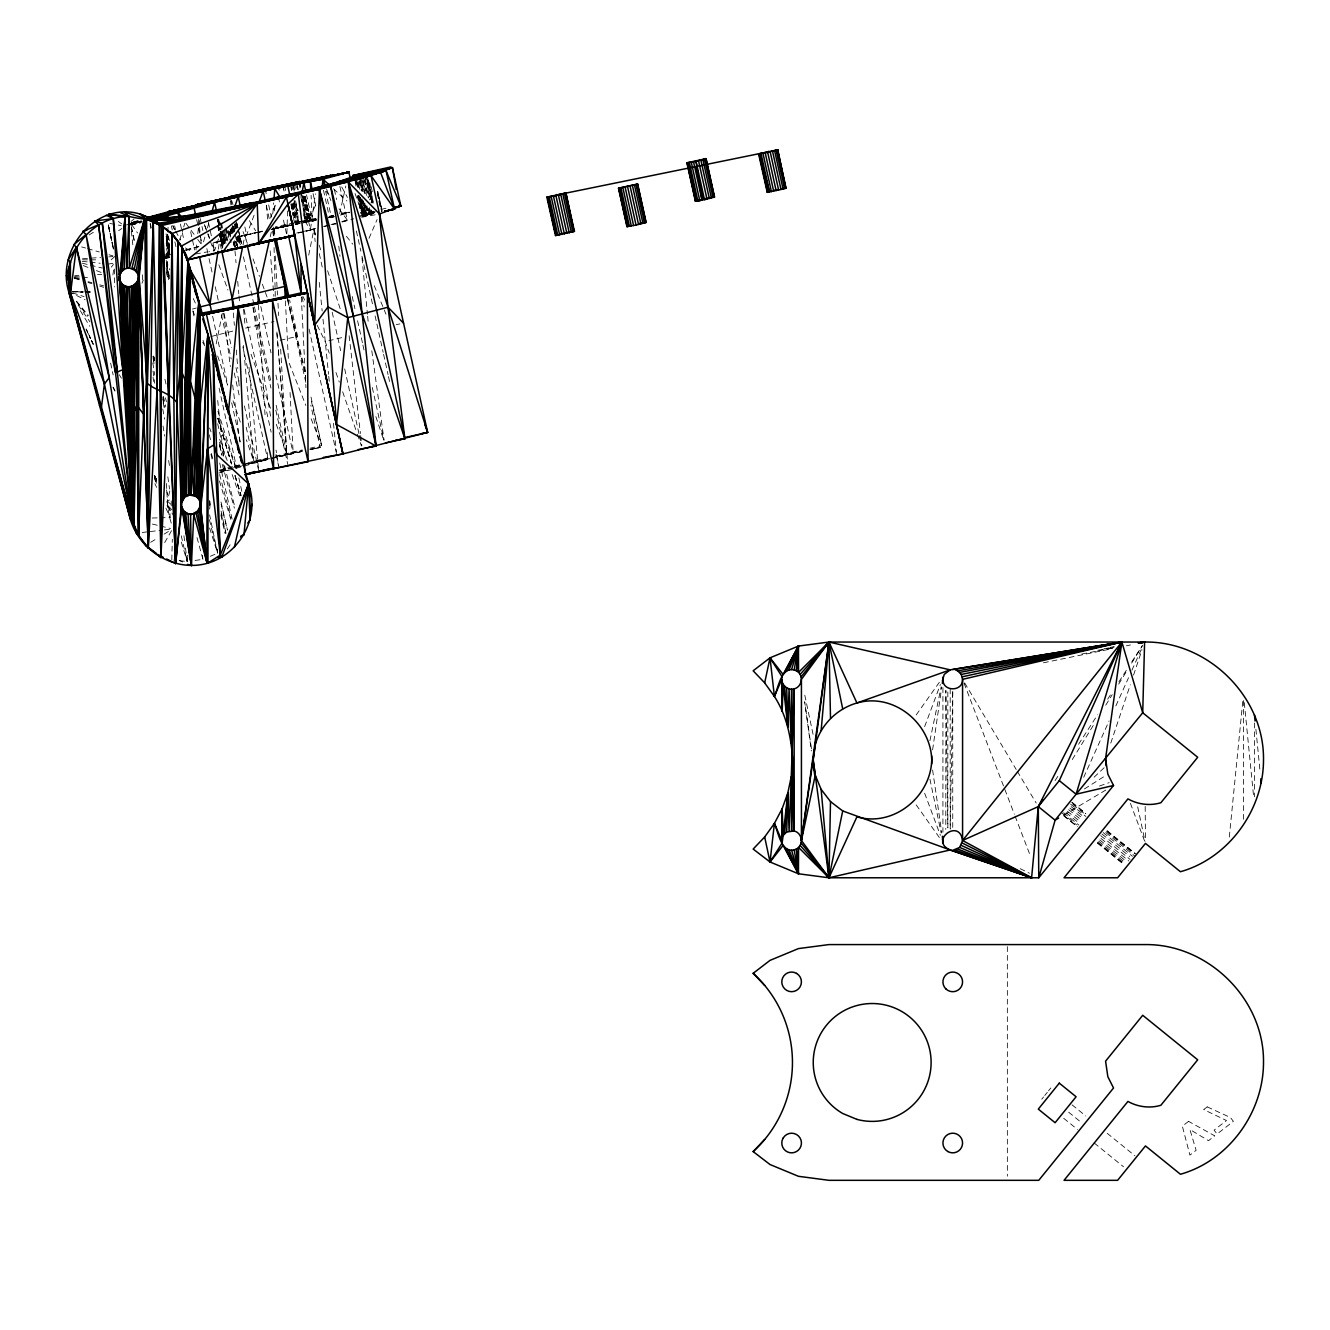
<?xml version="1.0" encoding="UTF-8"?>
<svg xmlns="http://www.w3.org/2000/svg" width="1330" height="1330" viewBox="0 0 1330 1330"><rect width="100%" height="100%" fill="white"/><g stroke="black" fill="none" stroke-linecap="round" stroke-linejoin="round"><path stroke-width="0.75" stroke-dasharray="5 3.75" d="M167.264 275.094L167.913 234.246M167.946 232.218L168.029 226.083M950.235 828.939L952.712 691.218M171.803 559.88L172.302 539.282M287.579 210.988L286.831 235.377L282.825 217.222M274.529 210.888L275.011 202.758M237.954 235.975L237.239 246.15L235.909 240.098M272.883 213.116L273.681 202.925M1229.302 837.069L1242.852 700.627M195.992 249.924L196.89 241.811M197.788 233.681L198.453 227.58M198.669 225.551L199.35 219.467M187.912 555.574L187.197 561.526L173.648 560.046M112.917 274.944L113.682 268.993M166.35 483.555C167.547 496.988 166.799 510.121 171.337 523.239M171.238 500.911L171.271 507.711M302.558 231.636L310.422 229.774L315.426 193.814M932.596 749.837L941.74 687.411M218.32 249.192L219.55 241.046L227.397 239.184M315.592 220.431L296.224 224.238L297.687 216.341M169.824 491.036L166.932 502.391M216.191 343.872L222.31 313.398M243.024 244.936L245.019 235.011L262.359 231.121M308.71 255.144L313.913 229.342L310.422 229.774L303.722 219.267M929.936 740.677L941.175 686.779M339.699 213.631L345.817 185.984M270.206 236.906L271.536 230.954M203.54 241.877L205.186 235.942M207.397 228.029L209.059 222.093M179.75 240.098L183.141 228.826M183.706 226.948L184.837 223.191M218.486 238.935L214.629 250.605L208.91 251.619M1110.783 743.088L1130.301 684.8M1133.542 675.075L1142.005 649.821M225.019 234.895L223.041 240.63L213.681 242.991M924.649 726.612L940.393 684.468M236.806 237.355L246.632 235.028L254.545 214.014M270.489 218.054L276.224 202.775M141.994 283.273L143.291 280.098M369.009 238.353L377.072 219.6M1083.717 777.302L1109.087 720.943M1115.853 705.914L1128.538 677.735M1131.913 670.22L1142.071 647.677M315.459 205.601L308.028 219.849L301.428 221.91M164.654 542.59L171.57 530.687M1072.263 759.58L1093.859 724.484M1105.729 705.199L1112.213 694.676M1118.68 684.152L1127.325 670.104M1131.647 663.088L1142.437 645.549L1131.182 662.822M365.567 206.915L361.211 213.847L378.668 210.855M372.084 196.491L369.906 199.966L366.182 175.277M1055.089 780.61L1059.561 773.678M1078.58 744.235L1097.599 714.792M1107.674 699.198L1112.146 692.282M1118.862 681.891L1126.693 669.755M227.347 548.924L230.689 543.97M916.204 714.925L939.728 681.775M111.321 267.131L113.399 264.404M1041.756 1099.178L1043.568 1096.951M1044.765 1095.471L1047.325 1092.312M1048.522 1090.833L1050.816 1087.99M311.004 397.055L321.694 445.6L320.148 447.445L310.505 449.59M1094.125 777.186L1104.632 767.26M114.895 256.441L111.088 259.849L113.316 261.977M160.149 517.786L170.124 517.503L169.924 510.77L171.504 509.423L167.547 505.267L167.231 500.911L171.454 499.215M131.038 221.428L134.081 218.968M118.686 230.655L121.811 228.494M89.143 234.945L95.96 230.639M1084.449 788.923L1106.178 775.207M150.656 542.308L157.389 538.218M164.122 534.111L170.872 530.005M1063.95 814.924L1106.444 789.688M167.048 255.859L169.991 254.944M303.539 213.881L305.318 221.944L316.374 219.167M210.273 556.289L217.588 553.197L217.305 549.057M1099.461 786.047L1109.187 782.639M219.001 473.014L267.712 459.515L267.214 451.269M374.146 212.7L363.09 214.679L374.329 212.75L363.04 215.676L358.601 195.493L363.04 215.676L374.628 213.598M138.021 220.514L130.49 222.941L138.237 221.246M300.763 221.944L315.942 218.303M288.66 225.834L271.985 228.976L288.876 224.903M300.397 221.977L308.028 219.849L303.855 215.493M126.333 224.97L140.348 221.096M185.602 249.94L201.246 245.767M186.2 250.356L197.023 247.347M331.037 224.537L334.645 223.54M341.86 221.545L347.263 220.032L339.266 183.739M342.026 222.06L349.823 219.899M192.434 309.059L196.325 307.978M219.184 470.155L232.567 466.631M128.229 224.454L139.517 221.362M340.364 215.111L349.773 212.551M334.877 216.607L331.436 217.555L325.651 191.321M169.974 254.213L166.067 255.26L171.154 254.346M131.836 223.507L140.997 221.063M169.159 256.49L163.823 257.92L169.326 257.255M141.163 221.113L131.903 223.523L141.312 221.495M165.801 255.194L169.791 254.146M165.219 256.258L167.281 255.742L166.383 251.703M213.98 242.459L227.563 239.267M273.997 228.461L294.013 223.39M296.025 222.891L308.028 219.849L275.576 226.699M302.858 195.477L310.422 229.774L316.041 228.344M323.539 226.449L329.158 225.019M332.467 224.62L336.174 223.689L332.217 224.62M210.988 336.523L232.767 331.12M341.71 337.621L328.892 340.729M234.479 466.132L240.265 464.669M247.945 462.724L267.33 458.035M142.077 221.329L132.235 223.606L141.911 221.063M185.419 250.14L198.652 246.798M342.375 221.678L353.714 218.818M361.86 216.374L365.501 215.46L363.09 201.212M138.453 221.146L130.49 222.941L138.287 221.196M363.373 216.108L367.413 215.128L365.451 202.892M289.641 224.92L273.88 228.527L289.608 225.086M362.741 216.308L368.543 214.895M292.583 204.87L296.59 223.024L298.934 222.459L296.125 204.055M362.209 216.457L369.674 214.679L368.726 208.544M237.189 236.873L262.11 231.42L236.956 237.172M226.981 239.699L213.132 242.958M363.14 215.344L368.26 214.13L366.98 205.951M296.656 233.033L300.597 232.102M298.236 233.049L304.121 231.653M306.083 231.187L313.913 229.342L315.875 235.244M245.601 328.078L273.98 321.544M275.094 456.19L302.276 449.939M271.619 458.584L302.808 451.319M220.132 471.884L227.912 470.039L219.965 471.518M165.718 254.878L169.725 253.93M315.892 220.231L312.334 221.079L306.548 194.862M329.075 217.139L333.099 216.191M341.178 214.296L349.241 212.384M362.575 216.424L372.134 214.163L371.502 210.074M310.422 229.774L316.357 228.361M324.287 226.499L330.239 225.086M132.119 223.623L141.745 221.379M220.015 470.687L231.935 467.894M233.93 467.429L245.851 464.636M247.829 464.17L267.712 459.515L242.858 346.831M273.963 228.511L289.84 224.82M298.602 223.357L297.454 223.623M140.382 221.728L130.357 224.055L140.415 221.744M169.193 257.671L165.435 258.535L169.409 257.937M130.855 224.97L138.769 223.141M273.631 228.976L289.79 225.285M271.985 228.976L289.441 225.019M297.139 223.756L295.742 224.038L299.233 223.324L295.277 224.205M373.148 211.154L361.211 213.847L357.221 195.693M381.112 209.359L389.058 207.563M363.223 214.546L373.132 212.318M288.909 225.618L271.603 229.442L289.707 225.385M237.571 237.023L255.593 233.016M257.588 232.567L263.589 231.221M361.012 198.968L364.57 215.111L359.649 216.191L366.182 214.645L363.838 200.331M280.148 340.281L297.621 336.357L289.608 299.948M310.056 448.21L321.694 445.6L310.921 399.266M219.849 470.903L245.435 465.168M130.806 225.019L140.598 222.858M221.295 248.976L219.55 241.046L227.297 239.334M293.348 224.837L273.581 229.026L289.092 225.535M271.603 229.442L288.577 225.668M273.581 228.993L293.315 224.637M298.435 232.783L304.238 231.487M306.183 231.054L313.913 229.342L315.709 237.422M234.994 466.331L241.079 464.985M243.107 464.536L269.458 458.684M271.486 458.235L301.893 451.485M310.006 449.69L320.148 447.445L310.821 405.185M302.741 196.408L308.061 220.597L315.975 218.868L303.905 221.395L315.942 218.984M304.969 222.06L315.326 219.749M329.125 216.724L333.348 215.743M349.507 212.135L341.544 213.731M234.911 466.365L240.929 465.018M242.941 464.586L269.076 458.8M271.071 458.351L293.182 453.464L290.023 391.619M300.829 196.74L306.166 220.946L316.025 218.802M315.376 219.666L307.38 221.428L300.713 191.171M341.328 213.98L349.325 212.235M163.258 257.688L169.01 256.441M132.235 224.271L142.31 222.077M303.44 221.478L315.526 218.868M298.136 210.506L293.664 203.49L298.003 223.59L299.682 223.207M302.642 197.056L308.992 220.98L315.044 219.666M329.125 216.607L333.148 215.726M315.975 219.367L309.541 220.797L303.872 196.69M290.123 225.136L273.714 228.61M295.327 224.421L315.36 220.181M234.595 466.514L240.447 465.284M248.228 463.638L267.712 459.515M316.207 219.101L308.061 220.597M267.812 458.318L253.731 461.261L246.382 439.814M275.859 456.656L302.026 451.202M310.073 449.54L320.148 447.445L310.322 449.207M303.257 196.325L309.491 220.398L315.459 219.167M329.408 216.275L333.398 215.443M328.709 217.754L334.628 216.541L328.843 217.522M1043.468 662.772L1112.246 648.674M1126.394 645.782L1130.45 644.95M316.39 220.248L312.334 221.079L311.087 195.327M328.51 217.788L334.578 216.557M130.357 224.172L140.398 222.143M304.221 222.31L315.493 220.065M303.639 222.409L315.26 220.098M373.115 211.503L361.211 213.847L357.837 195.942M304.969 222.11L314.994 220.132M298.934 223.357L296.357 223.889M1081.789 654.011L1114.208 647.843M165.884 254.18L169.841 253.431M361.644 217.322L375.526 214.712M396.19 324.587L399.881 323.905M341.644 213.282L349.474 211.886M195.56 253.997L206.998 251.952M276.258 424.253L286.748 453.414L302.459 450.604M108.162 264.138L112.867 263.307M1097.749 650.32L1114.041 647.444M363.024 214.695L373.78 212.8M374.944 212.617L363.19 214.662L373.098 213.016M164.687 258.236L169.642 257.388M1103.966 648.724L1114.124 647.045M164.654 257.022L169.359 256.274M166.267 240.597L169.392 254.712L167.962 254.928L166.184 246.865M1110.051 647.361L1114.124 646.746M361.245 214.994L370.621 213.565L369.674 207.43M195.061 560.445L202.941 559.365L202.359 555.408M362.99 214.778L368.26 214.13L366.482 206.067M219.55 241.046L223.041 240.63L222.16 236.59M142.26 532.466L148.328 531.767M150.34 531.535L162.46 530.138M164.471 529.905L170.539 529.224M82.443 258.785L100.698 257.455M108.811 256.873L112.867 256.59M74.779 275.493L78.902 275.327M97.522 274.562L101.662 274.396M152.169 518.018L158.154 517.852M72.768 291.569L82.926 291.42M84.954 291.403L93.083 291.287M82.526 259.816L88.645 259.832M90.689 259.832L98.836 259.832M83.075 291.935L72.817 291.719L82.759 292.301M85.12 291.968L93.316 292.151M72.851 291.719L83.241 291.985M85.32 292.035L93.615 292.234M74.497 276.54L80.498 277.056M82.51 277.238L90.507 277.937M82.211 261.328L88.196 261.977M90.191 262.193L100.182 263.274M109.792 223.44L121.146 225.601M74.497 277.388L80.482 278.569M82.277 263.207L88.295 264.67M90.307 265.152L102.344 268.062M152.385 524.07L158.436 525.533M160.448 526.032L170.539 528.492M74.33 277.953L80.199 279.533M88.013 281.661L91.936 282.708M99.75 284.836L103.674 285.9M81.629 246.915L85.552 248.028M87.497 248.594L99.251 251.952M109.027 254.762L112.934 255.875M74.33 278.253L80.199 280.065M88.029 282.492L91.953 283.706M99.767 286.116L103.69 287.33M72.552 292.883L84.089 296.64M305.202 196.192L310.538 220.398L304.454 196.158M83.258 265.568L88.894 267.746M96.408 270.622L102.044 272.783M179.218 560.512L182.692 561.942M1020.177 868.69L1029.47 873.245M68.711 291.619L85.053 299.699M185.402 247.912L190.473 250.954M118.436 221.495L121.678 223.906M1072.063 802.323L1085.812 813.445M1107.208 830.785L1136.485 854.492M1071.897 802.522L1085.646 813.661M1107.042 830.984L1134.773 853.444M1072.928 804.367L1085.147 814.276M1106.543 831.599L1132.744 852.813M1070.617 804.118L1085.895 816.47M1105.762 832.563L1135.039 856.271M1071.116 806.612L1083.335 816.504M1103.202 832.58L1132.462 856.287M1069.935 808.091L1082.138 817.983M1102.005 834.06L1129.735 856.52M1068.655 809.671L1080.858 819.563M1100.725 835.639L1130.001 859.346M1067.375 811.25L1079.594 821.142M1100.991 838.465L1128.721 860.926M1066.178 812.713L1078.397 822.605M1099.794 839.945L1125.978 861.142M1063.634 812.746L1078.896 825.115M1098.763 841.208L1124.964 862.422M1061.323 812.48L1076.585 824.849M1097.982 842.173L1124.166 863.386M1063.884 815.573L1077.616 826.695M1097.483 842.788L1123.684 864.001M1063.717 815.772L1075.92 825.664M1097.316 843.004L1123.501 864.201M1072.063 1104.848L1085.812 1115.986M1107.208 1133.31L1134.939 1155.77M1068.655 1112.196L1080.858 1122.088M1063.717 1118.314L1077.45 1129.436M1094.241 1143.035L1123.501 1166.743M333.431 188.744L346.864 200.98M275.992 186.516L281.561 192.301M292.7 203.906L298.286 209.708M76.591 301.178L88.395 315.526M346.399 236.308L352.799 244.188M76.342 301.478L87.797 316.257M169.924 510.77L167.929 506.015L170.805 504.319L167.231 500.911L168.029 507.561L166.317 503.837L173.066 514.826M326.116 191.055L329.641 195.876M339.034 208.76L347.263 220.032M185.967 223.29L196.557 237.787M197.721 239.4L201.246 244.238M916.204 804.899L939.728 838.05M131.67 224.62L137.539 232.983M78.154 305.052L89.958 321.827M249.408 220.664L255.643 230.805M80.299 310.688L89.792 326.266M119.318 374.777L121.429 378.252M964.666 682.889L1016.203 769.471M1017.267 771.25L1036.186 803.054M202.626 342.176L204.687 345.767M341.694 186.948L347.463 197.405M172.767 225.95L174.679 229.442M175.643 231.187L180.431 239.899M302.891 296.49L304.686 300.098M317.205 325.351L325.252 341.594L329.258 353.182M154.762 479.482L156.541 483.222M154.729 476.406L156.475 480.113M154.529 475.442L156.275 479.166M90.59 338.485L86.217 329.109L90.64 338.668M91.471 340.364L93.216 344.121M113.349 387.229L115.111 390.97M154.496 475.325L156.258 479.083M154.662 476.04L156.408 479.798M91.504 340.547L93.266 344.32M154.596 477.453L156.325 481.161M86.051 329.109L90.39 338.485M91.255 340.347L92.984 344.104M112.917 387.196L114.663 390.954M154.529 477.154L156.275 480.895M193.266 298.535L195.826 304.088M154.33 477.786L156.042 481.51M154.912 483.621L156.608 487.395M165.901 508.093L170.124 517.503M374.245 285.667L385.983 314.213M289.209 363.256L305.834 405.384M311.12 418.784L321.694 445.6M204.404 224.537L207.314 231.985M208.045 233.847L209.508 237.571M212.434 245.019L214.629 250.605L212.85 242.525M964.051 683.204L1014.358 814.209M1015.089 816.138L1030.634 856.587M166.15 260.431L169.775 269.89M1130.434 803.387L1144.748 841.491M209.591 427.977L211.038 431.851M223.407 464.719L224.87 468.576L223.972 464.569M924.649 793.212L940.393 835.356M326.565 188.943L330.871 200.597M231.586 200.514L233.016 204.404M243.024 231.636L247.314 243.307M253.032 258.868L259.466 276.374M262.343 284.154L267.347 297.77M204.82 225.851L209.724 239.466M210.423 241.412L213.931 251.137M218.835 264.753L227.929 290.04M251.038 354.229L270.655 408.692M355.027 193.448L362.541 214.363L358.535 196.208M235.942 468.193L218.02 418.086L231.536 463.638M219.65 439.299L227.297 460.845M232.151 474.561L240.481 498.052M335.958 372.483L339.316 382.142M342.658 391.801L356.723 432.35M357.388 434.278L361.394 445.866M172.933 225.435L174.263 229.325M217.671 356.008L227.679 385.251M233.033 400.829L241.046 424.22M193.099 311.004L194.413 314.911M203.041 340.281L204.355 344.187M319.134 245.102L321.095 251.004M327.612 270.721L340.646 310.123M375.858 416.539L383.688 440.18M217.921 411.286L236.125 468.094M209.608 528.01L217.588 553.197L209.608 514.843M219.4 442.242L224.255 458.119M181.312 542.058L187.197 561.526L187.181 555.375M217.887 418.435L231.503 463.788M235.061 475.625L240.979 495.358M235.078 475.508L240.996 495.292M217.887 418.435L231.47 464.07M235.011 475.974L240.913 495.807M211.337 453.53L213.083 459.399M219.45 480.978L231.021 520.18M222.21 464.353L234.396 508.127M197.006 537.619L202.941 559.365M357.704 182.759L359.3 188.727M361.943 198.702L366.182 214.645L363.073 200.531M284.454 185.668L286.033 191.653M234.745 224.471L235.809 228.461M237.92 236.424L240.048 244.404L238.353 236.308M218.137 219.068L220.78 229.043M222.908 237.006L224.504 242.991M165.386 397.803L166.45 401.793M209.242 434.86L211.32 442.774M219.616 474.461L231.038 518.035M287.779 298.435L306.1 374.794M217.605 219.699L220.198 229.724M220.73 231.736L223.839 243.756M357.188 183.374L358.236 187.38M361.344 199.417L365.501 215.46L361.943 199.334M357.92 196.508L362.541 214.363M235.344 223.756L236.391 227.763M238.469 235.776L240.531 243.806M166.267 242.675L169.392 254.712M377.238 193.731L378.734 199.733M379.25 201.728L381.743 211.719L377.304 191.553M356.556 183.108L357.554 187.114M360.048 197.106L364.57 215.111M304.071 196.641L310.073 220.63L304.736 196.424M236.142 224.055L237.139 228.045M239.134 236.042L241.146 244.038M220.963 235.427L222.958 243.423L220.215 231.353L223.091 243.39M166.466 240.946L169.475 252.949L166.416 238.801M219.6 445.716L222.093 455.758M224.587 465.783L235.061 507.927M166.267 271.935L168.195 279.799M166.433 489.889L167.879 495.807M209.409 519.631L217.588 553.197M377.604 193.299L381.993 211.42L377.654 191.304L382.209 211.503L377.554 191.254M355.276 179.434L356.756 185.469M359.682 197.555L364.071 215.676L360.081 197.522M236.524 223.59L237.505 227.629M239.45 235.676L241.412 243.739L239.3 233.664M220.065 233.881L222.991 245.967M166.317 238.535L169.741 252.617L166.217 236.491L169.359 250.605M153.565 356.041L154.546 360.064M163.324 396.274L165.768 406.332M221.113 504.203L227.33 530.055M221.196 513.846L225.851 533.496M304.404 196.524L310.073 220.63M217.854 221.312L219.733 229.342M358.801 195.394L363.489 215.443L359.499 197.289M304.903 196.341L310.538 220.398M287.479 298.552L305.75 377.105M236.94 223.756L237.887 227.763M238.353 229.774L241.644 243.806M217.771 225.701L219.167 231.719M219.633 233.731L222.925 247.762L219.832 233.631M166.217 236.674L169.492 250.705M221.013 501.975L227.463 529.972M181.262 535.774L187.197 561.526L185.186 545.666M108.329 224.92L112.85 245.651M217.571 219.234L219.882 229.292M283.14 186.133L284.288 192.268L282.924 186.233M210.938 454.112L212.75 462.142M378.934 201.412L380.264 207.463M371.203 186.815L372.533 192.867M368.46 180.215L373.348 202.409M367.063 179.317L372.4 203.523M364.653 174.679L369.989 198.885M362.608 177.272L366.615 195.41M369.275 207.513L370.621 213.565M362.109 180.398L365.218 194.513M368.344 208.627L369.674 214.679M361.128 181.844L363.356 191.936M359.848 180.83L362.076 190.922M364.736 203.025L367.413 215.128L365.102 202.958M359.083 182.376L360.862 190.439M357.487 179.151L359.715 189.242M357.454 182.825L358.335 186.865M355.492 179.134L357.271 187.197M354.528 178.054L356.307 186.133M356.39 230.954L360.846 251.187M372.433 303.789L361.743 255.227L367.446 314.213M375.11 315.925L376.457 321.993M376.905 324.005L383.14 352.334M383.589 354.345L388.044 374.578M388.493 376.606L389.823 382.674M352.234 296.507L354.911 308.643M357.587 320.779L362.492 343.04M362.924 345.052L364.27 351.12M372.3 387.529L383.888 440.13M323.473 190.257L328.809 214.463M313.065 193.565L315.742 205.668M319.267 253.614L322.392 267.762M332.201 312.267L340.663 350.704M344.686 368.909L358.95 433.63M359.399 435.658L361.627 445.766M304.154 196.192L309.491 220.398M299.582 181.528L300.913 187.58M298.934 183.091L300.264 189.143M298.203 189.675L296.873 183.623L297.837 189.758M295.459 183.075L296.79 189.109M291.819 190.19L290.489 184.139L291.453 190.29M294.046 200.281L298.934 222.459M291.785 204.072L296.224 224.238M291.287 203.856L295.293 222.01M301.993 296.906L304.204 306.964M309.075 329.092L336.573 453.846M278.386 197.04L279.716 203.091M273.548 227.131L275.327 235.227M265.102 188.81L266.881 196.873M268.66 204.936L271.32 217.039M272.417 230.954L273.731 236.906M287.762 300.547L305.95 383.057M266.266 205.219L269.375 219.35M244.853 226.948L246.632 235.028M245.019 235.011L246.782 242.941M260.813 306.582L271.004 352.866M275.892 374.994L293.182 453.464M237.006 223.556L237.904 227.596M238.336 229.608L241.462 243.739M236.308 221.827L237.654 227.879M239.417 235.959L241.196 244.022M231.038 200.647L231.919 204.654M235.909 222.709L237.222 228.727M238.835 235.726L240.763 244.77M243.423 256.806L254.03 304.952M254.479 306.964L270.838 381.195M276.141 405.268L286.748 453.414L280.63 348.51M235.676 224.205L236.574 228.245M234.745 223.839L236.075 229.891M237.854 237.954L239.184 244.005M253.199 307.546L270.938 388.028M275.809 410.155L287.795 464.486M233.282 226.183L234.612 232.235M235.061 234.263L237.721 246.366L236.358 238.22M232.8 225.984L234.13 232.035M232.434 227.181L233.781 233.232M235.56 241.312L236.441 245.335M230.522 229.757L231.42 233.797M233.199 241.861L234.08 245.9M229.442 231.187L230.788 237.239M228.029 230.323L230.689 242.426M244.072 309.408L271.121 432.134M275.992 454.278L278.652 466.348L276.025 450.072M225.119 228.826L227.796 240.929M224.155 230.29L226.383 240.381M221.528 223.224L222.858 229.275M223.307 231.287L225.967 243.407M220.315 222.742L221.644 228.793M222.093 230.822L224.753 242.925M218.735 219.533L220.963 229.608M221.395 231.619L224.072 243.722M217.788 219.167L220.015 229.242M220.464 231.27L223.573 245.385M221.312 237.904L222.642 243.955M219.583 233.93L222.692 248.045M217.605 225.784L218.935 231.836M208.394 222.359L212.401 240.514M224.005 313.348L231.553 347.562M235.992 367.679L239.533 383.772M244.404 405.916L258.602 470.305M200.215 218.502L201.545 224.521M201.994 226.532L202.875 230.539M206.848 248.594L208.627 256.624M209.059 258.635L212.152 272.683M215.244 286.715L218.785 302.775M221.445 314.811L231.171 358.95M234.263 372.982L239.566 397.055M246.2 427.146L253.731 461.261L243.407 345.484M196.641 219.616L199.766 233.748M200.198 235.759L201.977 243.822M212.617 316.274L227.696 384.686M231.686 402.791L240.564 443.04M190.656 231.802L194.662 249.957M219.084 388.077L236.69 467.977M238.868 477.886L242.326 493.546M180.415 224.122L183.972 240.265M174.646 225.801L175.527 229.824M192.883 311.07L194.645 319.117M217.704 423.755L225.236 457.952M171.354 225.834L172.235 229.841M174.895 241.877L176.225 247.895M219.55 444.503L221.761 454.544M219.716 462.973L232.218 519.631M168.494 236.624L169.375 240.663M166.034 233.831L169.592 249.974M166.233 243.191L168.893 255.294M221.096 511.102L225.984 533.214M166.084 267.829L168.711 279.682M220.896 515.026L224.936 533.264M150.34 223.606L151.238 227.646M164.92 379.133L166.25 385.168M153.798 356.556L154.696 360.596M162.759 396.972L165.003 407.08M152.867 356.257L154.646 364.37M163.125 402.824L164.471 408.909M364.586 179.866L368.576 198.02M371.236 210.123L372.134 214.163M356.074 179.367L357.853 187.447M358.801 195.577L363.24 215.743M334.362 189.425L336.59 199.517M303.672 196.757L308.992 220.98M294.329 189.641L292.999 183.59L294.246 191.769M295.576 200.88L297.787 210.955M236.723 236.757L238.502 244.82M231.47 228.66L232.8 234.712M234.579 242.775L235.46 246.815L234.479 240.68M226.067 227.713L228.278 237.804M218.054 225.568L219.384 231.619M166.3 262.492L169.359 276.374M131.354 226.815L134.746 242.276M113.25 248.594L108.312 225.036L113.648 249.491M153.582 356.54L154.446 360.58M162.709 398.967L164.455 407.047M1137.699 806.845L1145.03 841.358M108.312 225.036L112.867 246.549M804.783 695.174L813.162 734.759M110.656 363.123L113.15 374.944M929.936 779.164L941.175 833.046M131.288 226.898L134.48 242.675M290.838 203.939L293.199 216.092M360.098 176.574L363.173 192.8M153.116 358.551L154.662 366.631M162.759 409.041L164.687 419.15M355.21 182.011L355.958 185.984M273.913 229.109L275.393 237.023M372.433 202.592L368.26 180.248L371.984 202.692M366.265 176.458L371.203 202.858M167.447 234.379L169.658 246.316M167.198 234.279L169.575 248.112M359.649 180.863L361.361 191.038M299.632 182.276L300.996 190.423M301.345 192.451L306.166 220.946M234.279 226.017L234.978 230.09M220.93 223.324L224.371 243.673M360.131 177.838L362.492 192.152M300.281 191.271L305.318 221.944M291.486 205.153L293.165 215.377M293.514 217.422L294.512 223.556M233.531 226.915L234.529 233.049M235.876 241.229L236.557 245.319M223.739 234.662L225.086 242.841M252.966 307.579L271.087 419.532M152.8 362.874L154.779 375.077M163.025 425.916L164.687 436.09M168.644 460.496L169.642 466.597M361.228 176.358L363.822 192.684M292.484 203.623L295.41 221.994M232.534 228.444L233.182 232.517M225.036 235.161L226 241.295M150.107 223.656L151.071 229.774M369.823 182.908L373.032 203.374M363.123 181.379L365.052 193.665M293.381 202.559L296.59 223.024M231.32 227.447L232.285 233.598M233.565 241.777L234.213 245.867M225.917 234.13L226.881 240.265M367.446 176.208L371.536 202.792M365.285 178.769L368.111 197.189M364.32 179.932L366.831 196.275M292.018 184.737L292.966 190.872M294.529 201.096L298.003 223.59M230.173 228.926L231.121 235.061M226.416 228.56L227.679 236.74M294.512 184.172L295.443 190.323M229.525 232.118L231.088 242.343M227.995 231.52L228.943 237.654M932.596 769.987L941.74 832.43M811.433 748.674L804.667 701.774L811.367 750.951M153.017 371.02L154.729 383.223M167.829 476.805L169.542 489.008M371.801 350.788L384.054 440.13M223.64 313.415L230.356 366.598M232.684 385.002L239.915 442.258M183.939 535.741L184.936 543.687M153.083 377.354L153.582 381.427M338.768 246.1L339.948 256.274M349.125 335.742L360.43 433.53M360.663 435.575L361.843 445.766M131.371 231.137L133.1 247.53M198.636 218.901L199.284 225.103M199.5 227.164L200.597 237.472M200.813 239.533L201.246 243.673M217.704 400.48L223.556 456.207M313.913 229.342L315.16 241.578M319.267 282.409L322.159 310.971M322.99 319.15L328.543 374.245M328.743 376.29L329.375 382.408M333.481 423.239L336.374 451.818M1255.886 729.256L1260.192 772.597M1244.282 702.622L1253.641 796.836M367.645 316.257L368.244 322.359M243.573 309.508L245.102 326M248.959 367.23L258.402 468.243M230.522 200.764L230.888 204.903M232.733 225.568L233.282 231.769M234.196 242.11L236.042 262.791M237.704 281.395L238.801 293.797M238.984 295.859L239.55 302.06M276.873 332.018L287.613 462.424M266.449 205.335L267.796 221.877M270.173 250.821L273.897 296.307M276.939 333.514L286.748 453.414M233.365 312.932L234.346 325.285M236.308 349.973L237.771 368.476M238.752 380.829L239.4 389.058M258.436 304.869L265.235 418.285M274.03 235.36L273.664 229.192L273.747 235.31M275.227 255.925L277.505 295.011M277.987 303.24L278.702 315.592M301.312 297.006L305.95 387.712M285.401 300.896L288.344 358.618M274.063 247.563L275.31 296.59M1145.18 806.429L1145.446 841.341M142.393 274.828L142.426 282.808M114.463 269.009L114.546 286.947M1254.456 723.005L1254.456 796.82M1243.467 700.577L1243.467 819.263M1007.342 946.644L1007.342 1176.186M952.746 691.218L952.746 828.607M950.202 688.84L950.202 828.939M947.841 691.966L947.841 827.859L945.863 690.403L945.796 829.388M942.92 687.61L942.92 832.214M210.256 504.103L209.608 509.207L209.558 498.999L210.256 504.103M1188.554 1121.356L1182.353 1126.178L1189.901 1155.122L1196.119 1150.3L1189.901 1129.503L1208.521 1140.675L1214.739 1135.853L1188.554 1121.356M1207.191 1106.876L1203.7 1109.586L1226.493 1120.525L1214.091 1130.168L1217.083 1134.008L1233.392 1121.356L1230.4 1117.499L1207.191 1106.876M141.495 221.279L132.019 223.59L141.495 221.362M310.322 220.331L304.986 196.125L310.322 220.331M222.492 247.962L219.384 233.847L222.509 247.978M169.425 278.801L166.233 262.592L169.309 278.934"/><path stroke-width="1.5" d="M353.381 316.241L319.449 189.276L301.976 191.437L332.999 183.324L371.037 175.643L427.645 432.433L342.891 453.929L314.661 325.235L298.336 194.28L178.935 220.049L158.47 223.207L159.467 224.404L157.09 389.707L148.278 547.927L138.553 535.392L143.573 414.096L146.516 383.173L146.433 219.101L159.982 224.571L301.976 191.437L348.31 181.944L379.482 213.964L400.862 206.034L392.416 167.696L371.037 175.643L319.449 189.276L161.179 225.635L162.709 226.881L168.594 394.761L160.913 557.519L145.602 545.383L138.553 535.392L138.869 280.264L144.77 218.419L140.199 214.08C96.209 200.73 55.66 249.691 68.711 291.619L130.207 518.65C139.068 550.687 174.679 572.415 207.114 563.338C238.436 554.843 258.735 520.063 249.89 488.609L198.868 301.295C191.62 278.336 189.525 251.669 171.753 233.664L154.297 219.832L140.199 214.08L155.46 220.597L162.709 226.881L175.61 563.521L166.682 559.016M358.285 449.573L376.058 446.065L319.449 189.276L288.095 194.729L257.222 203.773L171.686 233.615L181.828 246.549L181.711 502.358L175.61 563.521L161.562 226L144.77 218.419L124.422 212.085L129.01 216.441C159.783 223.49 191.055 220.032 221.129 210.672L298.336 194.28L287.945 204.105L258.718 243.689L294.795 235.476L286.416 197.123L258.718 243.689L294.728 235.476L287.945 204.105L342.891 453.929L245.019 474.627L254.712 471.535M245.734 476.489L248.61 483.954L220.298 555.125L207.613 563.205L207.879 334.329L202.692 318.984M187.464 564.386L191.387 565.499L181.379 504.901L176.857 402.608C169.908 392.383 156.408 391.087 147.347 383.506L153.266 221.877L161.562 226L160.913 557.519L157.738 554.494L163.108 557.204M200.847 311.27L187.63 260.863L181.828 246.549L181.063 506.796C183.474 517.719 201.362 516.522 201.013 504.785L207.497 448.825L207.879 334.329L223.224 393.796M186.466 258.253C191.287 256.673 155.826 213.299 178.087 241.711L181.379 504.901L180.714 504.269L183.623 511.202L188.029 513.712L193.781 514.311L207.114 563.338L199.683 499.897L200.015 305.435L198.12 497.869L199.999 501.61L200.165 510.853M782.123 837.95L782.19 808.623L787.842 792.913L791.284 776.57L794.16 688.84C802.339 686.978 803.952 674.759 796.52 670.835C781.375 664.086 778.349 687.876 774.409 696.438C800.128 736.454 791.034 786.263 794.16 831.001C802.339 832.846 803.952 845.082 796.52 848.989C781.375 855.739 778.349 831.965 774.409 823.403L782.19 808.623L783.104 835.573L782.123 843.02L770.02 861.99L753.162 849.055L764.667 836.969L774.409 823.403L781.791 840.494L782.19 808.623M239.201 452.516L213.249 354.063L214.097 444.735L207.497 448.825L207.114 563.338L196.142 513.313L193.116 513.679L197.505 511.119L201.013 504.785L199.683 499.897L198.868 301.295L189.625 267.297L188.295 378.285L186.084 379.565L186.25 496.373L185.585 495.724L188.627 495.392L187.946 261.179L184.222 497.952L181.711 502.358L181.612 375.725L187.946 261.179L186.25 496.373L183.557 497.304L188.627 495.392L189.625 267.297L187.197 259.982L257.222 203.773L253.415 202.626L187.098 215.676L154.297 219.832L178.935 220.049L257.222 203.773L258.718 243.689M187.946 494.743L191.154 495.043L198.868 301.295L198.12 497.869L193.016 494.71L187.946 494.743L196.075 496.323L198.486 399.582L195.011 398.169L190.389 381.161L198.868 301.295L196.075 496.323L193.016 494.71L193.698 495.358L197.472 398.8M931.698 755.889C933.51 794.525 894.824 827.775 856.919 816.836L828.956 877.783L798.449 873.777L798.549 847.426L828.956 877.783L1038.763 877.783L1113.526 785.481L1107.84 774.143L1105.579 758.632L1121.855 642.041L950.202 669.855L856.919 702.988C836.969 708.691 820.959 724.717 815.257 744.667L801.425 840.494L828.956 877.783L950.202 849.97L1031.598 877.783L1038.298 806.595L1121.855 642.041L952.746 669.522M138.254 273.049L137.938 279.383L138.869 280.264L134.313 286.249L134.031 524.585L136.209 533.164L138.553 535.392L132.435 520.762L134.313 286.249L133.399 285.385C127.73 288.976 119.068 284.953 119.55 277.837L113.266 218.602L108.694 214.246L129.01 216.441L129.326 267.978L136.292 270.805L138.852 275.194L147.347 383.506M182.709 509.789L191.387 565.499L190.572 514.028L193.781 514.311L191.387 565.499L184.288 511.817L181.728 507.445L175.61 563.521L178.087 241.711L173.864 398.767M199.018 499.265L199.683 499.897L200.315 403.771L207.879 334.329L220.298 555.125L219.001 558.351M160.198 390.97L161.562 226M184.222 497.952L185.319 380.579L182.26 373.265M129.442 510.504L130.207 518.65L134.031 524.585L136.441 410.82L137.456 410.039L134.313 286.249L131.038 286.382L131.953 287.247L134.18 405.417L132.435 520.762L86.034 234.496L115.511 372.749L117.356 371.968L98.603 224.753L82.826 231.453L86.034 234.496L73.815 244.67L76.409 247.147L68.229 259.816L70.374 261.844L68.711 291.619L132.435 520.762L130.207 518.65L70.507 293.315C59.85 256.308 90.49 216.042 129.01 216.441L126.799 268.328L121.479 270.007L122.41 270.888L124.438 269.308L125.037 216.99L108.694 214.246M137.456 410.039L136.342 284.687L133.399 285.385L138.869 280.264L148.278 547.927L153.266 221.877L160.913 557.519L159.467 224.404M176.857 402.608L179.733 373.314L181.828 246.549L186.433 258.053M169.159 395.209L172.119 233.997L161.179 225.635L172.119 233.997L175.61 563.521M812.896 758.865L815.257 775.174L821.142 789.388L830.502 801.591L828.956 877.783L800.111 845.398M187.946 261.179L182.675 499.98L181.994 499.349M200.082 497.47L200.597 502.108L207.879 334.329L201.013 504.785M249.691 496.256L249.89 488.609L250.007 520.096L247.762 523.072M196.291 398.318L193.698 495.358L190.489 494.394L191.154 495.043L196.291 398.318L198.868 301.295M786.695 831.982L787.842 792.913L783.104 835.573L786.695 831.982L794.16 831.001L794.16 688.84C787.194 690.918 780.028 683.753 782.123 676.804L770.02 657.835L753.162 670.786L764.667 682.872L774.409 696.438L781.791 679.347L782.19 711.218L783.104 684.252L787.842 726.912L789.072 688.84L791.284 743.254L791.616 689.173L792.447 759.912L791.616 830.668L791.284 776.57L789.072 831.001L787.842 792.913L784.667 833.544M403.555 323.207L387.978 307.197L347.745 317.671L327.978 306.864L314.661 325.235L319.449 189.276L222.06 209.558L228.793 207.829C204.188 213.781 179.816 218.785 154.297 219.832L163.008 217.904L197.887 215.51L218.851 211.121M68.877 281.312L66.5 275.825L70.374 261.844L70.507 293.315L132.435 520.762L126.167 400.563L122.842 369.674L119.883 275.293L118.952 274.412L122.41 270.888L125.037 216.99L126.799 268.328L129.326 267.978L144.77 218.419L148.278 547.927L139.201 277.737L137.855 272.833L144.77 218.419L131.886 268.294M120.847 272.933L125.037 216.99L119.883 275.293L120.847 272.933L119.916 272.035L122.41 270.888M273.997 198.852L274.795 188.644L310.405 181.462L312.184 189.525M796.52 670.835L798.449 646.064L828.956 642.041L1144.598 642.041C1207.806 641.027 1264.398 696.504 1263.5 759.912C1263.5 809.904 1228.837 858.083 1180.441 871.732L1145.463 843.403L1117.616 877.783L1064.05 877.783L1127.94 798.881C1137.798 804.467 1150.001 806.063 1160.89 802.721L1197.698 757.269L1142.719 712.764L1121.855 642.041L957.65 670.835L955.289 669.855M796.371 670.786L798.449 646.064L770.02 657.835L764.667 682.872M821.142 730.453L828.956 642.041L950.202 669.855L944.234 674.443L942.421 680.794M240.647 537.087L243.972 534.793L248.61 483.954L216.773 454.594L214.097 444.735M322.159 187.331L322.99 179.218L348.876 172.152L350.206 178.22M138.852 275.194L144.77 218.419L134.247 269.259L133.316 268.377L138.852 275.194L138.287 280.647M405.983 437.287L427.645 432.433L348.31 181.944L376.058 446.065L336.507 424.453L347.745 317.671M774.409 823.403L770.02 861.99L798.449 873.777L796.52 848.989M104.422 383.954L70.507 293.315L76.409 247.147L109.226 377.62L104.422 383.954L101.462 407.047L99.451 405.135M943.253 676.804L942.338 683.371M952.746 850.302L959.695 847.426L962.571 840.494L962.571 679.347L961.258 674.443L957.65 670.835M774.409 696.438L770.02 657.835L783.104 674.443L798.449 646.064L798.549 672.398L828.956 642.041L813.245 759.912L828.956 877.783L801.092 843.02M931.698 763.952C933.51 725.299 894.824 692.049 856.919 702.988L828.956 642.041L801.425 679.347L801.425 840.494L828.956 642.041L800.111 674.443M218.004 251.237L209.957 304.204L211.736 312.251M144.77 218.419L136.292 270.805L133.316 268.377M794.16 669.855L798.449 646.064L784.667 672.398M302.06 192.634L303.888 182.759L263.157 191.104L259.566 200.647M242.625 246.915L232.218 298.535L233.033 308.826M830.502 801.591L842.705 810.951L828.956 877.783L821.142 789.388M801.425 840.494L815.257 775.174M269.308 240.88L257.704 292.5L258.319 302.808M234.346 547.445L248.61 483.954L250.007 520.096M211.836 212.185L214.596 202.293L289.558 185.252M791.616 669.522L798.449 646.064L786.695 670.835M1042.77 799.663L1038.298 806.595L1038.763 877.783L1055.106 820.178L1076.103 794.21L1121.855 642.041L959.695 672.398M234.246 208.162L238.186 196.69L287.28 185.701M250.705 508.143L252.018 504.336L250.722 507.96M118.636 276.956L119.966 283.157M218.004 557.619L221.778 557.187L248.61 483.954M789.072 669.855L798.449 646.064M138.22 409.008L137.904 282.642L136.973 281.76L139.201 277.737M962.238 676.804L1121.855 642.041L962.571 840.494L1031.598 877.783L950.202 849.97C928.839 840.942 959.362 817.518 962.571 840.494L1038.298 806.595L1059.295 780.627L1121.855 642.041L961.258 674.443M223.124 309.325L201.395 315.16L301.095 292.883L301.062 264.204L307.396 292.966L201.395 315.16L202.526 312.999L307.396 292.966L314.661 325.235M227.48 250.107L259.932 243.274L222.958 251.835L257.222 203.773L230.506 208.511L255.21 203.174L232.118 208.062M185.319 380.579L186.084 379.565M801.092 676.804L828.956 642.041L842.705 708.873M1059.295 780.627L1076.103 794.21L1142.719 712.764L1144.598 642.041L1138.48 642.922L1144.598 642.041L1140.558 642.872M556.904 194.479L555.923 195.643L546.83 197.139L555.491 235.543L573.995 231.52L565.998 192.983L546.83 197.139M768.674 151.271L767.693 152.418L758.599 153.931L767.26 192.335L785.764 188.311L777.767 149.758L758.599 153.931M200.032 506.713L200.68 507.329L199.051 509.074L207.114 563.338L197.505 511.119L199.716 509.706M753.162 1151.581A120.747 120.747 0 0 0 753.162 973.311L770.02 960.376L798.449 948.589L828.956 944.583L1144.598 944.583C1207.806 943.552 1264.398 999.029 1263.5 1062.454C1263.5 1112.429 1228.837 1160.608 1180.441 1174.257L1145.463 1145.928L1117.616 1180.325L1064.05 1180.325L1127.94 1101.423C1137.798 1107.009 1150.001 1108.588 1160.89 1105.247L1197.698 1059.811L1142.719 1015.289L1105.579 1061.174L1107.84 1076.685L1113.526 1088.007L1038.763 1180.325L828.956 1180.325L798.449 1176.302L770.02 1164.531L753.162 1151.581L764.667 1139.494M200.015 213.365L197.887 215.51L187.098 215.676M1058.647 818.066L1055.106 820.178L1038.298 806.595M181.379 246.133L257.222 203.773L228.444 209.026M222.958 251.835L225.452 250.539L221.428 251.287M216.374 210.373L214.596 202.293L152.601 219.965M354.096 176.042L352.766 175.527L390.555 166.982L392.416 167.696L352.799 176.674L338.818 181.711L380.629 172.551L394.528 209.109L384.786 211.304L394.528 209.109L386.082 170.789L352.799 176.674L392.416 167.696L396.24 189.475M564.369 233.964L555.923 195.643L565.998 192.983M618.5 188.245L637.668 184.072L646.114 222.409L636.039 225.069L626.945 226.566L618.5 188.245L637.668 184.072M686.928 162.825L706.097 158.652L714.543 196.99L704.484 199.65L696.022 161.312L686.928 162.825L695.39 201.146L702.007 200.165L696.022 161.312L706.097 158.652M776.155 190.739L767.693 152.418L777.767 149.758M626.945 226.566L630.104 225.551M695.39 201.146L698.533 200.132M770.203 191.237L767.26 192.335M167.48 219.749L166.533 215.726L150.456 219.433L166.998 215.493L168.927 218.984M178.935 220.049L217.638 210.639L206.167 212.268M292.999 183.59L299.582 181.528L197.123 204.471L331.253 175.311L265.102 188.81L168.262 211.786L348.876 172.152L168.262 211.786L147.431 217.571M296.873 183.623L348.876 172.152L294.512 184.172L322.99 179.218L330.455 186.017M385.434 442.857L404.919 438.75L362.176 314.013L330.688 186.416L301.976 191.437L367.03 176.757L332.999 183.324L369.391 173.731M367.13 174.164L352.799 176.674L359.798 175.793L338.818 181.711L386.082 170.789L400.862 206.034L395.093 207.58M117.356 371.968L122.842 369.674L102.294 223.207L94.679 221.013L98.603 224.753L132.435 520.762L131.953 287.247L134.313 286.249L138.553 535.392L137.904 282.642L135.427 283.805L136.342 284.687L138.553 535.392M125.984 399.299L119.9 280.381L118.969 279.5L120.897 282.741L126.167 400.563L129.642 404.021L133.366 403.505M240.88 536.007L243.972 534.793M198.17 511.751L195.477 512.698L196.142 513.313M267.962 200.614L278.386 197.04M82.826 231.453L86.683 230.157M556.805 234.895L555.491 235.543M200.215 306.897L284.67 286.465L275.759 239.001M361.228 176.358L338.818 181.711L380.629 172.551L332.999 183.324M179.085 218.07L177.738 212.019L150.39 218.453L177.738 212.019L181.279 216.857M355.642 177.356L338.818 181.711L360.098 176.574M159.517 216.591L177.738 212.019L148.212 218.851M357.055 177.139L338.818 181.711L358.967 176.79M225.452 250.539L187.197 259.982L294.795 235.476M256.89 471.701L245.019 474.627L308.078 461.726L307.396 292.966L301.095 292.883L288.444 235.377M148.345 218.602L193.981 207.513L195.759 215.593M157.622 216.94L177.738 212.019L152.883 217.904M216.009 211.104L197.887 215.51L214.945 211.437M215.477 211.27L197.887 215.51L215.211 211.354M155.344 217.388L177.738 212.019M560.495 233.93L562.856 233.365M270.289 468.626L245.019 474.627L275.31 467.711M357.737 176.325L349.574 178.237L356.108 176.774M343.024 453.912L307.396 292.966L201.395 315.16L243.174 305.385M1121.855 642.041L962.571 679.347C963.053 691.966 942.455 691.966 942.92 679.347L942.92 683.487M227.031 208.494L253.415 202.626L229.275 208.029M1076.103 794.21L1113.526 785.481M193.981 207.513L147.547 217.654L238.186 196.69L239.965 204.77M147.514 217.638L214.596 202.293M231.187 207.696L253.415 202.626M201.395 315.16L252.318 303.506M288.128 184.704L168.262 211.786L238.186 196.69M284.454 185.668L168.262 211.786L285.385 186.034M156.774 217.937L166.998 215.493L167.896 219.533M283.373 186.017L168.262 211.786L290.489 184.139L197.123 204.471M283.14 186.133L168.262 211.786L283.955 186.25M705.449 198.486L702.955 199.051L696.288 168.794M774.625 190.157L777.119 189.592M275.992 186.516L230.157 196.624L299.582 181.528M370.604 174.197L386.082 170.789L371.286 173.382L392.416 167.696L352.766 175.527M297.721 182.626L331.253 175.311M298.934 183.091L348.876 172.152L299.632 182.276L348.876 172.152L300.563 182.642M316.257 187.813L367.03 176.757L322.591 186.217M158.835 217.405L166.533 215.726L150.689 219.3M150.373 220.331L163.008 217.904M227.43 250.107L294.728 235.476L301.095 292.883M301.095 182.476L348.876 172.152L301.046 182.06M301.627 182.293L348.876 172.152M372.217 173.731L386.082 170.789L372.716 173.166M159.982 224.571L257.222 203.773L226.083 209.591M384.636 211.221L394.528 209.109L371.037 175.643M565.35 232.816L568.941 232.068M250.24 244.703L294.728 235.476L291.586 235.427M233.199 207.713L255.21 203.174L233.432 207.613M256.607 243.357L294.728 235.476L268.311 240.614M389.042 210.24L394.528 209.109L388.975 210.09M262.808 242.027L294.728 235.476L268.411 240.647M268.826 240.747L294.728 235.476L263.274 241.728M556.422 195.061L768.191 151.836M161.529 216.607L166.998 215.493M373.298 173.399L386.082 170.789L366.182 175.277M150.44 220.115L162.476 217.704M268.66 240.73L294.728 235.476M394.91 207.214L400.862 206.034L399.017 205.319M707.909 197.971L710.17 197.522M639.481 223.39L643.654 222.609M394.528 209.109L388.792 210.14M1138.53 643.205L1144.598 642.041L1138.497 643.121M223.59 210.157L257.222 203.773M421.693 433.547L427.645 432.433L424.952 424.669M325.135 185.053L322.99 179.218L292.018 184.737L287.779 185.917L289.558 193.981M781.841 188.627L783.752 188.295M323.323 457.437L342.891 453.929M362.159 175.244L352.799 176.674L365.883 174.43M352.799 176.674L364.653 174.679M395.559 440.296L404.919 438.75L387.978 307.197L379.482 213.964L380.314 222.243M712.082 197.189L714.543 196.99M571.983 231.503L574.543 231.121L573.396 231.287M76.409 247.147L132.435 520.762L124.505 286.299L121.545 283.889L126.865 287.28L131.953 287.247L128.495 286.715L129.409 287.596L132.185 404.004M188.295 378.285L189.126 381.344L190.389 381.161M154.297 219.832L164.488 218.469M94.679 221.013L113.266 218.602L132.435 520.762L129.409 287.596L125.951 286.399L126.865 287.28L132.435 520.762L102.294 223.207M370.056 446.814L376.058 446.065L330.688 186.416M785.182 188.079L786.213 188.079M646.114 222.409L645.067 222.393L644.186 218.353M215.526 211.669L214.496 211.669M155.46 220.597L146.433 219.101L148.278 547.927M191.237 514.66L188.029 513.712L191.387 565.499L185.668 512.748L188.694 514.344M950.202 849.97L842.705 810.951M955.289 849.97L1031.598 877.783L962.238 843.02M574.444 231.304L565.799 192.9M957.65 848.989L1031.598 877.783L961.258 845.398M959.695 847.426L1031.598 877.783M120.465 212.634L129.01 216.441M106.25 215.261L113.266 218.602M145.602 545.383L156.225 553.363M183.623 511.202L186.316 513.363M1105.579 758.632L1106.128 765.847M70.507 293.315L68.711 291.619L71.305 297.255M66.5 275.825L68.362 277.604M196.075 496.323L195.394 495.674L199.683 499.897M137.855 272.833L135.361 269.924M753.162 973.311L764.667 985.397M198.486 399.582L200.315 403.771M119.55 277.837L132.435 520.762L122.46 284.753L119.9 280.381M179.733 373.314L181.612 375.725M138.702 407.828L143.573 414.096M207.746 448.775L220.298 555.125L221.778 557.187M280.148 197.538L274.795 188.644L263.157 191.104L265.385 201.196M187.813 265.601L209.957 304.204L199.467 256.607M796.371 849.055L798.449 873.777L783.104 845.398L770.02 861.99L764.667 836.969M784.667 847.426L798.449 873.777L794.16 849.97M786.695 848.989L798.449 873.777L791.616 850.302M134.18 405.417L136.441 410.82M789.072 849.97L798.449 873.777M194.645 290.588L198.602 301.012L191.071 275.293M192.318 281.594L198.602 301.012M188.162 265.401L189.907 271.337M212.185 354.545L213.798 360.447M217.571 374.229L219.184 380.147M225.651 403.771L227.264 409.69L224.321 397.737L227.314 409.657M229.425 417.554L231.038 423.455M232.102 427.395L233.731 433.297M234.795 437.238L236.407 443.139M237.488 447.08L239.101 452.981M240.181 456.905L241.794 462.823M240.248 456.539L241.844 462.574M274.18 238.885L287.263 296.44M223.307 393.763L213.249 354.063L220.298 555.125M285.185 296.773L284.67 286.465L287.014 296.54M777.568 149.675L786.013 188.012M777.319 149.974L785.764 188.311M776.72 149.741L778.948 159.833M779.846 163.873L781.624 171.936M783.836 182.027L784.733 186.05M776.238 150.323L784.683 188.644M774.625 150.772L783.071 189.109M772.564 151.304L781.009 189.625M770.203 151.853L778.649 190.19M765.232 152.933L773.678 191.271M762.971 153.382L771.417 191.703M761.076 153.715L769.521 192.052L759.646 153.931L768.092 192.252M759.064 153.698L767.51 192.035M705.898 158.586L714.343 196.906M705.648 158.885L714.094 197.206M705.05 158.652L705.947 162.676M704.568 159.218L713.013 197.555M702.938 159.667L711.4 198.004M700.877 160.198L709.339 198.519M698.533 160.764L706.978 199.084L697.851 200.946L689.406 162.626M693.562 161.828L702.007 200.165M691.301 162.277L699.746 200.614M687.976 162.825L696.421 201.163M687.394 162.609L695.839 200.93M687.128 162.908L695.59 201.229M637.469 184.006L645.914 222.326M637.22 184.288L645.665 222.625M636.621 184.072L637.968 190.124M638.849 194.147L640.628 202.227M641.509 206.25L643.288 214.329M636.139 184.637L644.585 222.975M634.51 185.086L642.972 223.423M632.448 185.618L640.91 223.939M630.087 186.183L638.55 224.504M627.594 186.732L636.039 225.069M625.133 187.247L633.579 225.585M622.872 187.696L631.318 226.034M620.96 188.045L629.423 226.366M619.547 188.245L627.993 226.582M618.965 188.029L626.962 224.338M618.699 188.328L627.162 226.649M565.549 193.199L573.995 231.52M564.469 193.548L572.914 231.869M562.839 193.997L571.302 232.318M560.778 194.513L569.24 232.85M558.417 195.078L566.879 233.398M553.463 196.158L561.908 234.479M551.202 196.607L559.647 234.928M549.29 196.94L557.752 235.26M547.877 197.156L556.322 235.476M547.727 198.935L555.292 233.232M348.31 181.944L404.919 438.75M322.99 179.218L324.769 187.297M303.888 182.759L305.667 190.822M276.224 239.267L288.71 295.908M284.67 286.465L286.881 296.524M308.078 461.726L272.6 300.763L273.598 468.991L238.103 308.028L307.396 292.966L206.449 314.262L228.344 413.613L238.103 308.028L244.936 472.566M247.214 244.919L259.915 302.558M221.728 250.971L234.429 308.593M942.421 839.031L943.253 843.02M199.001 303.041L200.597 311.12M942.338 836.454L942.92 840.494L942.92 836.354M813.345 765.265L815.057 777.551M198.852 303.074L199.35 307.18M200.68 507.329L207.114 563.338M1254.456 714.808L1255.071 720.993M1260.807 778.782L1261.206 782.921M784.667 686.297L787.842 726.912L786.695 687.859M319.449 189.276L336.507 424.453M310.405 181.462L310.788 189.392M120.897 282.741L132.435 520.762M138.869 280.264L143.723 412.832M122.46 284.753L126.666 401.743M127.447 402.757L124.505 286.299L123.574 285.435L126.865 287.28L128.461 403.539M828.956 642.041L830.502 718.25M189.126 381.344L191.154 495.043L189.625 267.297M187.114 378.784L188.627 495.392M181.778 374.462L182.675 499.98L181.828 246.549M782.123 681.891L782.19 711.218M200.015 305.435L200.597 502.108M180.714 504.269L180.714 508.06M129.409 287.596L129.642 404.021M207.497 448.825L207.613 563.205M783.104 1138.114L782.123 1140.475A9.825 9.825 0 0 0 794.16 1152.512L796.52 1151.531A9.825 9.825 0 0 0 798.549 1136.069A9.825 9.825 0 0 0 783.104 1138.114M1059.295 1083.152L1038.298 1109.12L1055.106 1122.72L1076.103 1096.751L1059.295 1083.152M400.862 206.034L394.91 207.38L400.862 206.034M796.52 973.377L794.16 972.396A9.825 9.825 0 0 0 782.123 984.416L783.104 986.793A9.825 9.825 0 0 0 798.549 988.822A9.825 9.825 0 0 0 796.52 973.377M856.919 1119.378L842.705 1113.493A58.936 58.936 0 0 1 838.382 1014.175A58.936 58.936 0 0 1 930.219 1052.213A58.936 58.936 0 0 1 856.919 1119.378M947.841 1151.531A9.825 9.825 0 0 0 962.571 1143.019A9.825 9.825 0 0 0 947.841 1134.507A9.825 9.825 0 0 0 947.841 1151.531M945.796 988.822A9.825 9.825 0 0 0 962.238 984.416A9.825 9.825 0 0 0 950.202 972.396A9.825 9.825 0 0 0 945.796 988.822"/></g></svg>
